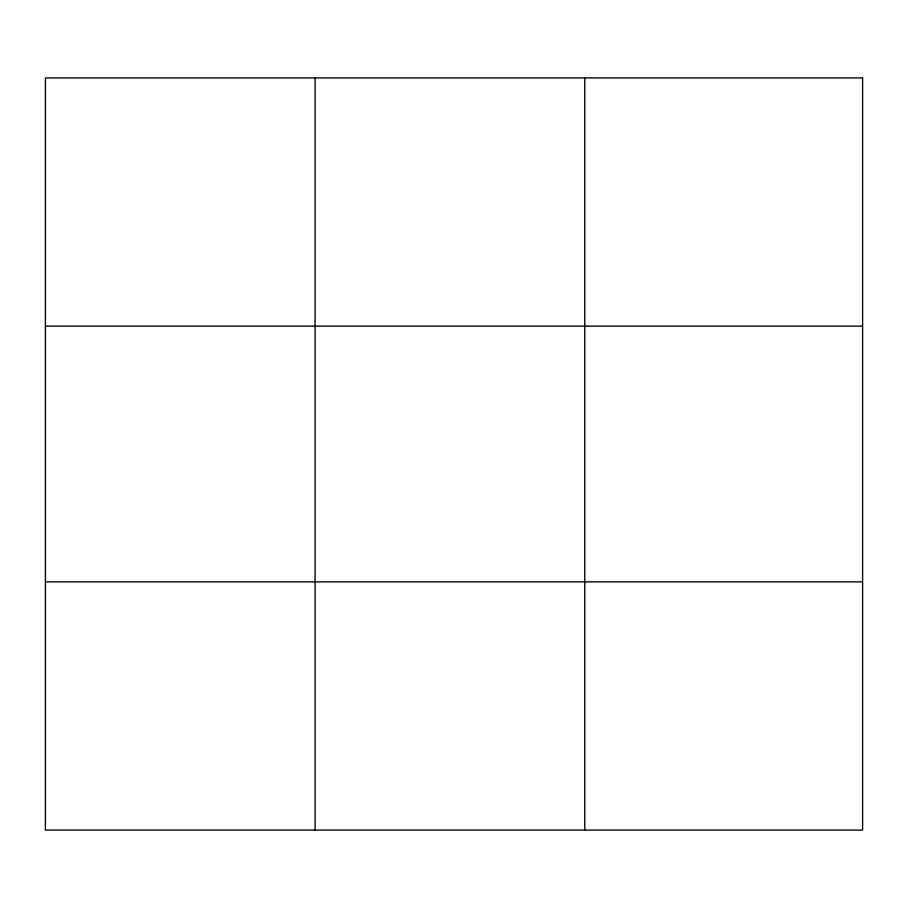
<?xml version="1.0" encoding="UTF-8"?>
<svg xmlns="http://www.w3.org/2000/svg" width="908" height="908" viewBox="0 0 908 908"><rect width="100%" height="100%" fill="white"/><g stroke="black" fill="none" stroke-linecap="round" stroke-linejoin="round"><path stroke-width="1.36" d="M315.076 77.929L315.076 830.071M584.752 77.929L584.752 830.071M45.4 326.131L862.6 326.131M45.4 581.869L862.6 581.869M862.6 77.929L862.6 830.071L45.4 830.071L45.4 77.929L862.6 77.929"/></g></svg>
